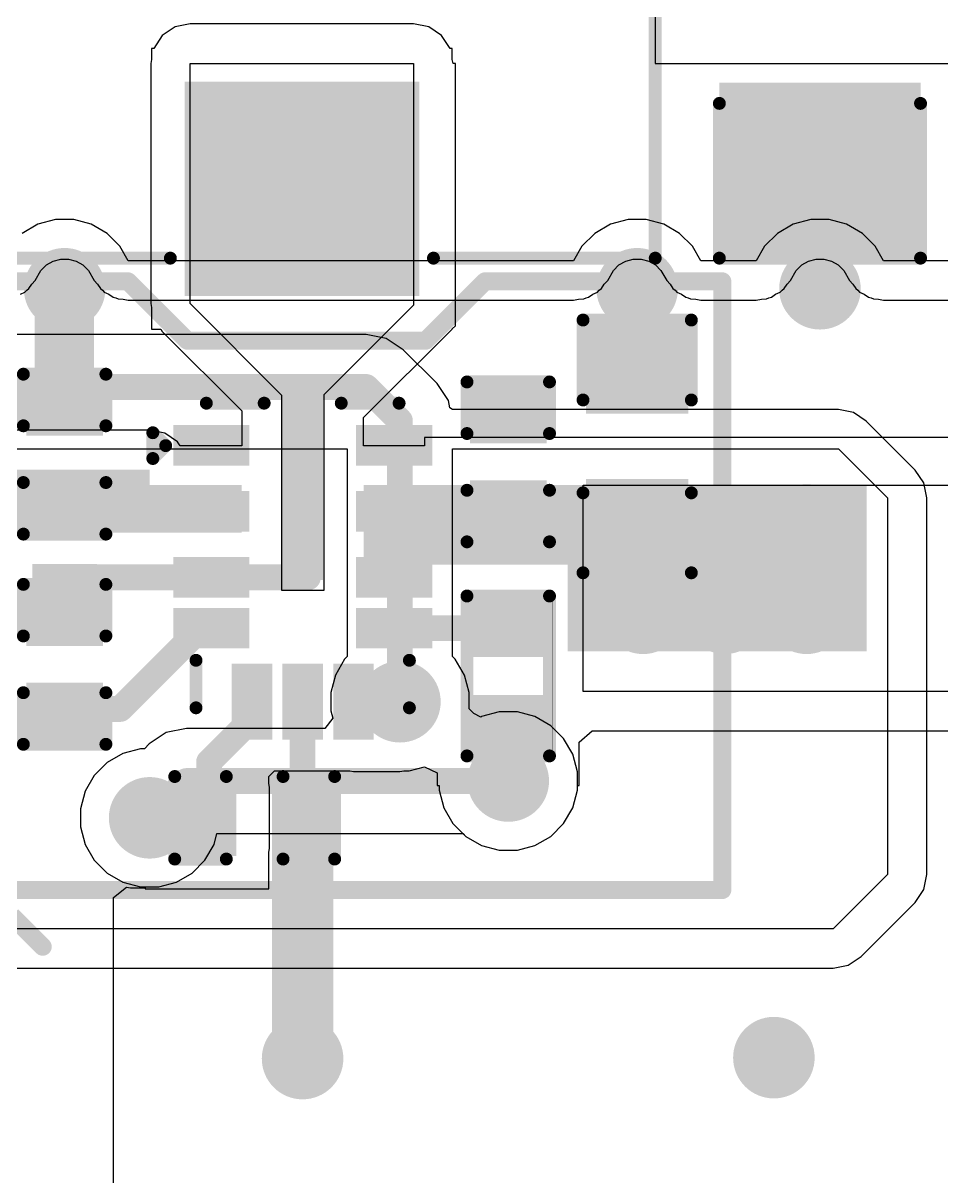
# Model space of a CAD drawing. Header units: millimetres. Extents: x -1.53 to 7.44, y -0.61 to 4.57.
# Drawn here: x 1.7939 to 2.1502, y 3.4928 to 3.9401 of the extents above; entities that cross this region are included whole.
import ezdxf

# ---------------------------------------------------------------- set-up
doc = ezdxf.new("R2010")
doc.units = ezdxf.units.MM
doc.header["$MEASUREMENT"] = 0
for name, color, linetype in [('BottomLayer', 5, 'Continuous'), ('BottomSolder', 6, 'Continuous'), ('TopLayer', 1, 'Continuous'), ('TopOverlay', 2, 'Continuous'), ('TopPaste', 8, 'Continuous'), ('TopSolder', 216, 'Continuous'), ('ViaHoleLayer', 16, 'Continuous')]:
    doc.layers.add(name, color=color, linetype=linetype)

# ---------------------------------------------------------------- blocks, each defined once
blk = doc.blocks.new('12_VQFN_HR__3_2__84')
at = {"layer": 'TopLayer'}
for points in [[(-0.00492, 0.00049), (-0.00492, 0.07234), (0.00492, 0.07234), (0.00492, 0.00049)], [(-0.04724, 0.05463), (-0.02362, 0.05463), (-0.02362, 0.04478), (-0.04724, 0.04478)], [(0.02362, 0.05463), (0.04724, 0.05463), (0.04724, 0.04478), (0.02362, 0.04478)], [(-0.04724, 0.02904), (-0.02362, 0.02904), (-0.02362, 0.01919), (-0.04724, 0.01919)], [(0.02362, 0.02904), (0.04724, 0.02904), (0.04724, 0.01919), (0.02362, 0.01919)], [(-0.04724, 0.00344), (-0.02362, 0.00344), (-0.02362, -0.0064), (-0.04724, -0.0064)], [(0.02362, 0.00344), (0.04724, 0.00344), (0.04724, -0.0064), (0.02362, -0.0064)], [(-0.04724, -0.01624), (-0.02362, -0.01624), (-0.02362, -0.02608), (-0.04724, -0.02608)], [(0.02362, -0.01624), (0.04724, -0.01624), (0.04724, -0.02608), (0.02362, -0.02608)], [(-0.02461, -0.06152), (-0.02461, -0.03789), (-0.01476, -0.03789), (-0.01476, -0.06152)], [(-0.00492, -0.06152), (-0.00492, -0.03789), (0.00492, -0.03789), (0.00492, -0.06152)], [(0.01476, -0.06152), (0.01476, -0.03789), (0.02461, -0.03789), (0.02461, -0.06152)]]:
    blk.add_hatch(color=1, dxfattribs=at).paths.add_polyline_path(points)
at = {"layer": 'TopPaste'}
for points in [[(-0.00492, 0.00049), (-0.00492, 0.07234), (0.00492, 0.07234), (0.00492, 0.00049)], [(-0.04724, 0.05463), (-0.02362, 0.05463), (-0.02362, 0.04478), (-0.04724, 0.04478)], [(0.02362, 0.05463), (0.04724, 0.05463), (0.04724, 0.04478), (0.02362, 0.04478)], [(-0.04724, 0.02904), (-0.02362, 0.02904), (-0.02362, 0.01919), (-0.04724, 0.01919)], [(0.02362, 0.02904), (0.04724, 0.02904), (0.04724, 0.01919), (0.02362, 0.01919)], [(-0.04724, 0.00344), (-0.02362, 0.00344), (-0.02362, -0.0064), (-0.04724, -0.0064)], [(0.02362, 0.00344), (0.04724, 0.00344), (0.04724, -0.0064), (0.02362, -0.0064)], [(-0.04724, -0.01624), (-0.02362, -0.01624), (-0.02362, -0.02608), (-0.04724, -0.02608)], [(0.02362, -0.01624), (0.04724, -0.01624), (0.04724, -0.02608), (0.02362, -0.02608)], [(-0.02461, -0.06152), (-0.02461, -0.03789), (-0.01476, -0.03789), (-0.01476, -0.06152)], [(-0.00492, -0.06152), (-0.00492, -0.03789), (0.00492, -0.03789), (0.00492, -0.06152)], [(0.01476, -0.06152), (0.01476, -0.03789), (0.02461, -0.03789), (0.02461, -0.06152)]]:
    blk.add_hatch(color=8, dxfattribs=at).paths.add_polyline_path(points)
at = {"layer": 'TopSolder'}
for points in [[(-0.00787, -0.00246), (-0.00787, 0.0753), (0.00787, 0.0753), (0.00787, -0.00246)], [(-0.0502, 0.05758), (-0.02067, 0.05758), (-0.02067, 0.04183), (-0.0502, 0.04183)], [(0.02067, 0.05758), (0.0502, 0.05758), (0.0502, 0.04183), (0.02067, 0.04183)], [(-0.0502, 0.03199), (-0.02067, 0.03199), (-0.02067, 0.01624), (-0.0502, 0.01624)], [(0.02067, 0.03199), (0.0502, 0.03199), (0.0502, 0.01624), (0.02067, 0.01624)], [(-0.0502, 0.0064), (-0.02067, 0.0064), (-0.02067, -0.00935), (-0.0502, -0.00935)], [(0.02067, 0.0064), (0.0502, 0.0064), (0.0502, -0.00935), (0.02067, -0.00935)], [(-0.0502, -0.01329), (-0.02067, -0.01329), (-0.02067, -0.02904), (-0.0502, -0.02904)], [(0.02067, -0.01329), (0.0502, -0.01329), (0.0502, -0.02904), (0.02067, -0.02904)], [(-0.02756, -0.06447), (-0.02756, -0.03494), (-0.01181, -0.03494), (-0.01181, -0.06447)], [(-0.00787, -0.06447), (-0.00787, -0.03494), (0.00787, -0.03494), (0.00787, -0.06447)], [(0.01181, -0.06447), (0.01181, -0.03494), (0.02756, -0.03494), (0.02756, -0.06447)]]:
    blk.add_hatch(color=216, dxfattribs=at).paths.add_polyline_path(points)
at = {"layer": 'TopOverlay', "const_width": 0.005}
for points in [[(-0.03737, 0.06606), (-0.01494, 0.06606)], [(0.01494, 0.06606), (0.03737, 0.06606)], [(-0.05812, 0.04461), (-0.05812, 0.05461)], [(-0.05812, 0.05461), (-0.05312, 0.04961)], [(-0.05812, 0.04461), (-0.05312, 0.04961)], [(-0.04137, -0.05206), (-0.04137, -0.03363)], [(0.04137, -0.05206), (0.04137, -0.03363)]]:
    blk.add_lwpolyline(points, dxfattribs=at)
at = {"layer": 'TopOverlay', "const_width": 0.0025}
for points in [[(-0.03862, 0.06606, 1), (-0.03612, 0.06606, 1)], [(-0.01619, 0.06606, 1), (-0.01369, 0.06606, 1)], [(0.0137, 0.06606, 1), (0.0162, 0.06606, 1)], [(0.03612, 0.06606, 1), (0.03862, 0.06606, 1)], [(-0.05937, 0.05461, 1), (-0.05687, 0.05461, 1)], [(-0.05937, 0.05461, 1), (-0.05687, 0.05461, 1)], [(-0.05437, 0.04961, 1), (-0.05187, 0.04961, 1)], [(-0.05437, 0.04961, 1), (-0.05187, 0.04961, 1)], [(-0.05937, 0.04461, 1), (-0.05687, 0.04461, 1)], [(-0.05937, 0.04461, 1), (-0.05687, 0.04461, 1)], [(-0.04262, -0.03363, 1), (-0.04012, -0.03363, 1)], [(0.04012, -0.03363, 1), (0.04262, -0.03363, 1)], [(-0.04262, -0.05206, 1), (-0.04012, -0.05206, 1)], [(0.04012, -0.05206, 1), (0.04262, -0.05206, 1)]]:
    blk.add_lwpolyline(points, format="xyb", close=True, dxfattribs=at)
blk = doc.blocks.new('R___0402_121')
at = {"layer": 'TopLayer'}
for points in [[(-0.0275, -0.0125), (-0.0275, 0.0125), (-0.0095, 0.0125), (-0.0095, -0.0125)], [(0.0095, -0.0125), (0.0095, 0.0125), (0.0275, 0.0125), (0.0275, -0.0125)]]:
    blk.add_hatch(color=1, dxfattribs=at).paths.add_polyline_path(points)
at = {"layer": 'TopPaste'}
for points in [[(-0.0275, -0.0125), (-0.0275, 0.0125), (-0.0095, 0.0125), (-0.0095, -0.0125)], [(0.0095, -0.0125), (0.0095, 0.0125), (0.0275, 0.0125), (0.0275, -0.0125)]]:
    blk.add_hatch(color=8, dxfattribs=at).paths.add_polyline_path(points)
at = {"layer": 'TopSolder'}
for points in [[(-0.02967, -0.01467), (-0.02967, 0.01467), (-0.00733, 0.01467), (-0.00733, -0.01467)], [(0.00733, -0.01467), (0.00733, 0.01467), (0.02967, 0.01467), (0.02967, -0.01467)]]:
    blk.add_hatch(color=216, dxfattribs=at).paths.add_polyline_path(points)
at = {"layer": 'TopOverlay'}
for points, const_width in [([(-0.031, 0.016), (-0.031, -0.016)], 0.005), ([(-0.031, 0.016), (0.031, 0.016)], 0.005), ([(0.031, 0.016), (0.031, -0.016)], 0.005), ([(-0.031, -0.016), (0.031, -0.016)], 0.005), ([(-0.032, -0.017), (0.032, -0.017)], 0.000127)]:
    blk.add_lwpolyline(points, dxfattribs=dict(at, const_width=const_width))
for points, const_width in [([(-0.03225, 0.016, 1), (-0.02975, 0.016, 1)], 0.0025), ([(-0.03225, 0.016, 1), (-0.02975, 0.016, 1)], 0.0025), ([(0.02975, 0.016, 1), (0.03225, 0.016, 1)], 0.0025), ([(0.02975, 0.016, 1), (0.03225, 0.016, 1)], 0.0025), ([(-0.03225, -0.016, 1), (-0.02975, -0.016, 1)], 0.0025), ([(-0.03225, -0.016, 1), (-0.02975, -0.016, 1)], 0.0025), ([(-0.03203, -0.017, 1), (-0.03197, -0.017, 1)], 0.0000635), ([(0.02975, -0.016, 1), (0.03225, -0.016, 1)], 0.0025), ([(0.02975, -0.016, 1), (0.03225, -0.016, 1)], 0.0025), ([(0.03197, -0.017, 1), (0.03203, -0.017, 1)], 0.0000635)]:
    blk.add_lwpolyline(points, format="xyb", close=True, dxfattribs=dict(at, const_width=const_width))
blk = doc.blocks.new('CLF7045T_2R2N_D_146')
at = {"layer": 'TopLayer'}
for points in [[(-0.15551, 0.04331), (-0.07677, 0.04331), (-0.07677, -0.04331), (-0.15551, -0.04331)], [(0.07677, 0.04331), (0.15551, 0.04331), (0.15551, -0.04331), (0.07677, -0.04331)]]:
    blk.add_hatch(color=1, dxfattribs=at).paths.add_polyline_path(points)
at = {"layer": 'TopPaste'}
for points in [[(-0.15551, 0.04331), (-0.07677, 0.04331), (-0.07677, -0.04331), (-0.15551, -0.04331)], [(0.07677, 0.04331), (0.15551, 0.04331), (0.15551, -0.04331), (0.07677, -0.04331)]]:
    blk.add_hatch(color=8, dxfattribs=at).paths.add_polyline_path(points)
at = {"layer": 'TopSolder'}
for points in [[(-0.15768, 0.04547), (-0.07461, 0.04547), (-0.07461, -0.04547), (-0.15768, -0.04547)], [(0.07461, 0.04547), (0.15768, 0.04547), (0.15768, -0.04547), (0.07461, -0.04547)]]:
    blk.add_hatch(color=216, dxfattribs=at).paths.add_polyline_path(points)
at = {"layer": 'TopOverlay', "const_width": 0.005}
for points in [[(-0.143, 0.137), (0.143, 0.137)], [(-0.143, 0.137), (-0.143, 0.051)], [(0.143, 0.137), (0.143, 0.051)], [(-0.143, -0.051), (-0.143, -0.137)], [(0.143, -0.051), (0.143, -0.137)], [(-0.143, -0.137), (0.143, -0.137)]]:
    blk.add_lwpolyline(points, dxfattribs=at)
at = {"layer": 'TopOverlay', "const_width": 0.0025}
for points in [[(-0.14425, 0.137, 1), (-0.14175, 0.137, 1)], [(-0.14425, 0.137, 1), (-0.14175, 0.137, 1)], [(0.14175, 0.137, 1), (0.14425, 0.137, 1)], [(0.14175, 0.137, 1), (0.14425, 0.137, 1)], [(-0.14425, 0.051, 1), (-0.14175, 0.051, 1)], [(0.14175, 0.051, 1), (0.14425, 0.051, 1)], [(-0.14425, -0.051, 1), (-0.14175, -0.051, 1)], [(0.14175, -0.051, 1), (0.14425, -0.051, 1)], [(-0.14425, -0.137, 1), (-0.14175, -0.137, 1)], [(-0.14425, -0.137, 1), (-0.14175, -0.137, 1)], [(0.14175, -0.137, 1), (0.14425, -0.137, 1)], [(0.14175, -0.137, 1), (0.14425, -0.137, 1)]]:
    blk.add_lwpolyline(points, format="xyb", close=True, dxfattribs=at)
blk = doc.blocks.new('C___0402_209')
at = {"layer": 'TopLayer'}
for points in [[(-0.0275, -0.0125), (-0.0275, 0.0125), (-0.0095, 0.0125), (-0.0095, -0.0125)], [(0.0095, -0.0125), (0.0095, 0.0125), (0.0275, 0.0125), (0.0275, -0.0125)]]:
    blk.add_hatch(color=1, dxfattribs=at).paths.add_polyline_path(points)
at = {"layer": 'TopPaste'}
for points in [[(-0.0275, -0.0125), (-0.0275, 0.0125), (-0.0095, 0.0125), (-0.0095, -0.0125)], [(0.0095, -0.0125), (0.0095, 0.0125), (0.0275, 0.0125), (0.0275, -0.0125)]]:
    blk.add_hatch(color=8, dxfattribs=at).paths.add_polyline_path(points)
at = {"layer": 'TopSolder'}
for points in [[(-0.02986, -0.01486), (-0.02986, 0.01486), (-0.00714, 0.01486), (-0.00714, -0.01486)], [(0.00714, -0.01486), (0.00714, 0.01486), (0.02986, 0.01486), (0.02986, -0.01486)]]:
    blk.add_hatch(color=216, dxfattribs=at).paths.add_polyline_path(points)
at = {"layer": 'TopOverlay', "const_width": 0.005}
for points in [[(-0.011, 0.016), (-0.031, 0.016)], [(-0.031, 0.016), (-0.031, -0.016)], [(0.031, 0.016), (0.011, 0.016)], [(0.031, 0.016), (0.031, -0.016)], [(-0.011, -0.016), (-0.031, -0.016)], [(0.031, -0.016), (0.011, -0.016)]]:
    blk.add_lwpolyline(points, dxfattribs=at)
at = {"layer": 'TopOverlay', "const_width": 0.0025}
for points in [[(-0.03225, 0.016, 1), (-0.02975, 0.016, 1)], [(-0.03225, 0.016, 1), (-0.02975, 0.016, 1)], [(-0.01225, 0.016, 1), (-0.00975, 0.016, 1)], [(0.00975, 0.016, 1), (0.01225, 0.016, 1)], [(0.02975, 0.016, 1), (0.03225, 0.016, 1)], [(0.02975, 0.016, 1), (0.03225, 0.016, 1)], [(-0.03225, -0.016, 1), (-0.02975, -0.016, 1)], [(-0.03225, -0.016, 1), (-0.02975, -0.016, 1)], [(-0.01225, -0.016, 1), (-0.00975, -0.016, 1)], [(0.00975, -0.016, 1), (0.01225, -0.016, 1)], [(0.02975, -0.016, 1), (0.03225, -0.016, 1)], [(0.02975, -0.016, 1), (0.03225, -0.016, 1)]]:
    blk.add_lwpolyline(points, format="xyb", close=True, dxfattribs=at)
blk = doc.blocks.new('C___1206_211')
at = {"layer": 'TopLayer'}
for points in [[(-0.08, 0.035), (-0.02, 0.035), (-0.02, -0.035), (-0.08, -0.035)], [(0.02, 0.035), (0.08, 0.035), (0.08, -0.035), (0.02, -0.035)]]:
    blk.add_hatch(color=1, dxfattribs=at).paths.add_polyline_path(points)
at = {"layer": 'TopPaste'}
for points in [[(-0.08, 0.035), (-0.02, 0.035), (-0.02, -0.035), (-0.08, -0.035)], [(0.02, 0.035), (0.08, 0.035), (0.08, -0.035), (0.02, -0.035)]]:
    blk.add_hatch(color=8, dxfattribs=at).paths.add_polyline_path(points)
at = {"layer": 'TopSolder'}
for points in [[(-0.084, 0.039), (-0.016, 0.039), (-0.016, -0.039), (-0.084, -0.039)], [(0.016, 0.039), (0.084, 0.039), (0.084, -0.039), (0.016, -0.039)]]:
    blk.add_hatch(color=216, dxfattribs=at).paths.add_polyline_path(points)
at = {"layer": 'TopOverlay', "const_width": 0.005}
for points in [[(-0.084, 0.039), (-0.024, 0.039)], [(-0.084, 0.039), (-0.084, -0.039)], [(0.024, 0.039), (0.084, 0.039)], [(0.084, 0.039), (0.084, -0.039)], [(-0.084, -0.039), (-0.024, -0.039)], [(0.024, -0.039), (0.084, -0.039)]]:
    blk.add_lwpolyline(points, dxfattribs=at)
at = {"layer": 'TopOverlay', "const_width": 0.0025}
for points in [[(-0.08525, 0.039, 1), (-0.08275, 0.039, 1)], [(-0.08525, 0.039, 1), (-0.08275, 0.039, 1)], [(-0.02525, 0.039, 1), (-0.02275, 0.039, 1)], [(0.02275, 0.039, 1), (0.02525, 0.039, 1)], [(0.08275, 0.039, 1), (0.08525, 0.039, 1)], [(0.08275, 0.039, 1), (0.08525, 0.039, 1)], [(-0.08525, -0.039, 1), (-0.08275, -0.039, 1)], [(-0.08525, -0.039, 1), (-0.08275, -0.039, 1)], [(-0.02525, -0.039, 1), (-0.02275, -0.039, 1)], [(0.02275, -0.039, 1), (0.02525, -0.039, 1)], [(0.08275, -0.039, 1), (0.08525, -0.039, 1)], [(0.08275, -0.039, 1), (0.08525, -0.039, 1)]]:
    blk.add_lwpolyline(points, format="xyb", close=True, dxfattribs=at)
blk = doc.blocks.new('C___0402_213')
at = {"layer": 'TopLayer'}
for points in [[(-0.0275, -0.0125), (-0.0275, 0.0125), (-0.0095, 0.0125), (-0.0095, -0.0125)], [(0.0095, -0.0125), (0.0095, 0.0125), (0.0275, 0.0125), (0.0275, -0.0125)]]:
    blk.add_hatch(color=1, dxfattribs=at).paths.add_polyline_path(points)
at = {"layer": 'TopPaste'}
for points in [[(-0.0275, -0.0125), (-0.0275, 0.0125), (-0.0095, 0.0125), (-0.0095, -0.0125)], [(0.0095, -0.0125), (0.0095, 0.0125), (0.0275, 0.0125), (0.0275, -0.0125)]]:
    blk.add_hatch(color=8, dxfattribs=at).paths.add_polyline_path(points)
at = {"layer": 'TopSolder'}
for points in [[(-0.02986, -0.01486), (-0.02986, 0.01486), (-0.00714, 0.01486), (-0.00714, -0.01486)], [(0.00714, -0.01486), (0.00714, 0.01486), (0.02986, 0.01486), (0.02986, -0.01486)]]:
    blk.add_hatch(color=216, dxfattribs=at).paths.add_polyline_path(points)
at = {"layer": 'TopOverlay', "const_width": 0.005}
for points in [[(-0.011, 0.016), (-0.031, 0.016)], [(-0.031, -0.016), (-0.031, 0.016)], [(0.031, 0.016), (0.011, 0.016)], [(0.031, -0.016), (0.031, 0.016)], [(-0.011, -0.016), (-0.031, -0.016)], [(0.031, -0.016), (0.011, -0.016)]]:
    blk.add_lwpolyline(points, dxfattribs=at)
at = {"layer": 'TopOverlay', "const_width": 0.0025}
for points in [[(-0.03225, 0.016, 1), (-0.02975, 0.016, 1)], [(-0.03225, 0.016, 1), (-0.02975, 0.016, 1)], [(-0.01225, 0.016, 1), (-0.00975, 0.016, 1)], [(0.00975, 0.016, 1), (0.01225, 0.016, 1)], [(0.02975, 0.016, 1), (0.03225, 0.016, 1)], [(0.02975, 0.016, 1), (0.03225, 0.016, 1)], [(-0.03225, -0.016, 1), (-0.02975, -0.016, 1)], [(-0.03225, -0.016, 1), (-0.02975, -0.016, 1)], [(-0.01225, -0.016, 1), (-0.00975, -0.016, 1)], [(0.00975, -0.016, 1), (0.01225, -0.016, 1)], [(0.02975, -0.016, 1), (0.03225, -0.016, 1)], [(0.02975, -0.016, 1), (0.03225, -0.016, 1)]]:
    blk.add_lwpolyline(points, format="xyb", close=True, dxfattribs=at)
blk = doc.blocks.new('C___0402_214')
at = {"layer": 'TopLayer'}
for points in [[(-0.0275, -0.0125), (-0.0275, 0.0125), (-0.0095, 0.0125), (-0.0095, -0.0125)], [(0.0095, -0.0125), (0.0095, 0.0125), (0.0275, 0.0125), (0.0275, -0.0125)]]:
    blk.add_hatch(color=1, dxfattribs=at).paths.add_polyline_path(points)
at = {"layer": 'TopPaste'}
for points in [[(-0.0275, -0.0125), (-0.0275, 0.0125), (-0.0095, 0.0125), (-0.0095, -0.0125)], [(0.0095, -0.0125), (0.0095, 0.0125), (0.0275, 0.0125), (0.0275, -0.0125)]]:
    blk.add_hatch(color=8, dxfattribs=at).paths.add_polyline_path(points)
at = {"layer": 'TopSolder'}
for points in [[(-0.02986, -0.01486), (-0.02986, 0.01486), (-0.00714, 0.01486), (-0.00714, -0.01486)], [(0.00714, -0.01486), (0.00714, 0.01486), (0.02986, 0.01486), (0.02986, -0.01486)]]:
    blk.add_hatch(color=216, dxfattribs=at).paths.add_polyline_path(points)
at = {"layer": 'TopOverlay', "const_width": 0.005}
for points in [[(-0.011, 0.016), (-0.031, 0.016)], [(-0.031, -0.016), (-0.031, 0.016)], [(0.031, 0.016), (0.011, 0.016)], [(0.031, -0.016), (0.031, 0.016)], [(-0.011, -0.016), (-0.031, -0.016)], [(0.031, -0.016), (0.011, -0.016)]]:
    blk.add_lwpolyline(points, dxfattribs=at)
at = {"layer": 'TopOverlay', "const_width": 0.0025}
for points in [[(-0.03225, 0.016, 1), (-0.02975, 0.016, 1)], [(-0.03225, 0.016, 1), (-0.02975, 0.016, 1)], [(-0.01225, 0.016, 1), (-0.00975, 0.016, 1)], [(0.00975, 0.016, 1), (0.01225, 0.016, 1)], [(0.02975, 0.016, 1), (0.03225, 0.016, 1)], [(0.02975, 0.016, 1), (0.03225, 0.016, 1)], [(-0.03225, -0.016, 1), (-0.02975, -0.016, 1)], [(-0.03225, -0.016, 1), (-0.02975, -0.016, 1)], [(-0.01225, -0.016, 1), (-0.00975, -0.016, 1)], [(0.00975, -0.016, 1), (0.01225, -0.016, 1)], [(0.02975, -0.016, 1), (0.03225, -0.016, 1)], [(0.02975, -0.016, 1), (0.03225, -0.016, 1)]]:
    blk.add_lwpolyline(points, format="xyb", close=True, dxfattribs=at)
blk = doc.blocks.new('C___0603_216')
at = {"layer": 'TopLayer'}
for points in [[(-0.015, 0.0175), (-0.015, -0.0175), (-0.045, -0.0175), (-0.045, 0.0175)], [(0.045, 0.0175), (0.045, -0.0175), (0.015, -0.0175), (0.015, 0.0175)]]:
    blk.add_hatch(color=1, dxfattribs=at).paths.add_polyline_path(points)
at = {"layer": 'TopPaste'}
for points in [[(-0.015, 0.0175), (-0.015, -0.0175), (-0.045, -0.0175), (-0.045, 0.0175)], [(0.045, 0.0175), (0.045, -0.0175), (0.015, -0.0175), (0.015, 0.0175)]]:
    blk.add_hatch(color=8, dxfattribs=at).paths.add_polyline_path(points)
at = {"layer": 'TopSolder'}
for points in [[(-0.01264, 0.01986), (-0.01264, -0.01986), (-0.04736, -0.01986), (-0.04736, 0.01986)], [(0.04736, 0.01986), (0.04736, -0.01986), (0.01264, -0.01986), (0.01264, 0.01986)]]:
    blk.add_hatch(color=216, dxfattribs=at).paths.add_polyline_path(points)
at = {"layer": 'TopOverlay', "const_width": 0.005}
for points in [[(-0.018, 0.021), (-0.049, 0.021)], [(-0.049, -0.021), (-0.049, 0.021)], [(0.049, 0.021), (0.018, 0.021)], [(0.049, -0.021), (0.049, 0.021)], [(-0.018, -0.021), (-0.049, -0.021)], [(0.049, -0.021), (0.018, -0.021)]]:
    blk.add_lwpolyline(points, dxfattribs=at)
at = {"layer": 'TopOverlay', "const_width": 0.0025}
for points in [[(-0.05025, 0.021, 1), (-0.04775, 0.021, 1)], [(-0.05025, 0.021, 1), (-0.04775, 0.021, 1)], [(-0.01925, 0.021, 1), (-0.01675, 0.021, 1)], [(0.01675, 0.021, 1), (0.01925, 0.021, 1)], [(0.04775, 0.021, 1), (0.05025, 0.021, 1)], [(0.04775, 0.021, 1), (0.05025, 0.021, 1)], [(-0.05025, -0.021, 1), (-0.04775, -0.021, 1)], [(-0.05025, -0.021, 1), (-0.04775, -0.021, 1)], [(-0.01925, -0.021, 1), (-0.01675, -0.021, 1)], [(0.01675, -0.021, 1), (0.01925, -0.021, 1)], [(0.04775, -0.021, 1), (0.05025, -0.021, 1)], [(0.04775, -0.021, 1), (0.05025, -0.021, 1)]]:
    blk.add_lwpolyline(points, format="xyb", close=True, dxfattribs=at)
blk = doc.blocks.new('C___0402_217')
at = {"layer": 'TopLayer'}
for points in [[(-0.0275, -0.0125), (-0.0275, 0.0125), (-0.0095, 0.0125), (-0.0095, -0.0125)], [(0.0095, -0.0125), (0.0095, 0.0125), (0.0275, 0.0125), (0.0275, -0.0125)]]:
    blk.add_hatch(color=1, dxfattribs=at).paths.add_polyline_path(points)
at = {"layer": 'TopPaste'}
for points in [[(-0.0275, -0.0125), (-0.0275, 0.0125), (-0.0095, 0.0125), (-0.0095, -0.0125)], [(0.0095, -0.0125), (0.0095, 0.0125), (0.0275, 0.0125), (0.0275, -0.0125)]]:
    blk.add_hatch(color=8, dxfattribs=at).paths.add_polyline_path(points)
at = {"layer": 'TopSolder'}
for points in [[(-0.02986, -0.01486), (-0.02986, 0.01486), (-0.00714, 0.01486), (-0.00714, -0.01486)], [(0.00714, -0.01486), (0.00714, 0.01486), (0.02986, 0.01486), (0.02986, -0.01486)]]:
    blk.add_hatch(color=216, dxfattribs=at).paths.add_polyline_path(points)
at = {"layer": 'TopOverlay', "const_width": 0.005}
for points in [[(-0.031, 0.016), (-0.011, 0.016)], [(-0.031, 0.016), (-0.031, -0.016)], [(0.011, 0.016), (0.031, 0.016)], [(0.031, 0.016), (0.031, -0.016)], [(-0.031, -0.016), (-0.011, -0.016)], [(0.011, -0.016), (0.031, -0.016)]]:
    blk.add_lwpolyline(points, dxfattribs=at)
at = {"layer": 'TopOverlay', "const_width": 0.0025}
for points in [[(-0.03225, 0.016, 1), (-0.02975, 0.016, 1)], [(-0.03225, 0.016, 1), (-0.02975, 0.016, 1)], [(-0.01225, 0.016, 1), (-0.00975, 0.016, 1)], [(0.00975, 0.016, 1), (0.01225, 0.016, 1)], [(0.02975, 0.016, 1), (0.03225, 0.016, 1)], [(0.02975, 0.016, 1), (0.03225, 0.016, 1)], [(-0.03225, -0.016, 1), (-0.02975, -0.016, 1)], [(-0.03225, -0.016, 1), (-0.02975, -0.016, 1)], [(-0.01225, -0.016, 1), (-0.00975, -0.016, 1)], [(0.00975, -0.016, 1), (0.01225, -0.016, 1)], [(0.02975, -0.016, 1), (0.03225, -0.016, 1)], [(0.02975, -0.016, 1), (0.03225, -0.016, 1)]]:
    blk.add_lwpolyline(points, format="xyb", close=True, dxfattribs=at)

msp = doc.modelspace()

# ---------------------------------------------------------------- hatches: boundary and pattern name
at = {"layer": 'BottomLayer'}
h = msp.add_hatch(color=5, dxfattribs=at)
edge = h.paths.add_edge_path()
edge.add_arc((1.81, 3.83713), 0.01181, 0, 360)
h = msp.add_hatch(color=5, dxfattribs=at)
edge = h.paths.add_edge_path()
edge.add_arc((2.032, 3.83713), 0.01181, 0, 360)
h = msp.add_hatch(color=5, dxfattribs=at)
edge = h.paths.add_edge_path()
edge.add_arc((2.10286, 3.83713), 0.01181, 0, 360)
h = msp.add_hatch(color=5, dxfattribs=at)
edge = h.paths.add_edge_path()
edge.add_arc((2.066, 3.7455), 0.01181, 0, 360)
h = msp.add_hatch(color=5, dxfattribs=at)
edge = h.paths.add_edge_path()
edge.add_arc((2.09771, 3.7455), 0.01181, 0, 360)
h = msp.add_hatch(color=5, dxfattribs=at)
edge = h.paths.add_edge_path()
edge.add_arc((2.03429, 3.7113), 0.01181, 0, 360)
h = msp.add_hatch(color=5, dxfattribs=at)
edge = h.paths.add_edge_path()
edge.add_arc((2.066, 3.7113), 0.01181, 0, 360)
h = msp.add_hatch(color=5, dxfattribs=at)
edge = h.paths.add_edge_path()
edge.add_arc((2.09771, 3.7113), 0.01181, 0, 360)
h = msp.add_hatch(color=5, dxfattribs=at)
edge = h.paths.add_edge_path()
edge.add_arc((1.94, 3.677), 0.01181, 0, 360)
h = msp.add_hatch(color=5, dxfattribs=at)
edge = h.paths.add_edge_path()
edge.add_arc((1.98201, 3.64626), 0.01181, 0, 360)
h = msp.add_hatch(color=5, dxfattribs=at)
edge = h.paths.add_edge_path()
edge.add_arc((1.84296, 3.63199), 0.01181, 0, 360)
h = msp.add_hatch(color=5, dxfattribs=at)
edge = h.paths.add_edge_path()
edge.add_arc((1.90226, 3.53864), 0.01181, 0, 360)
h = msp.add_hatch(color=5, dxfattribs=at)
edge = h.paths.add_edge_path()
edge.add_arc((2.085, 3.539), 0.01181, 0, 360)
at = {"layer": 'BottomSolder'}
h = msp.add_hatch(color=6, dxfattribs=at)
edge = h.paths.add_edge_path()
edge.add_arc((1.81, 3.83713), 0.01581, 0, 360)
h = msp.add_hatch(color=6, dxfattribs=at)
edge = h.paths.add_edge_path()
edge.add_arc((2.032, 3.83713), 0.01581, 0, 360)
h = msp.add_hatch(color=6, dxfattribs=at)
edge = h.paths.add_edge_path()
edge.add_arc((2.10286, 3.83713), 0.01581, 0, 360)
h = msp.add_hatch(color=6, dxfattribs=at)
edge = h.paths.add_edge_path()
edge.add_arc((2.066, 3.7455), 0.01581, 0, 360)
h = msp.add_hatch(color=6, dxfattribs=at)
edge = h.paths.add_edge_path()
edge.add_arc((2.09771, 3.7455), 0.01581, 0, 360)
h = msp.add_hatch(color=6, dxfattribs=at)
edge = h.paths.add_edge_path()
edge.add_arc((2.03429, 3.7113), 0.01581, 0, 360)
h = msp.add_hatch(color=6, dxfattribs=at)
edge = h.paths.add_edge_path()
edge.add_arc((2.066, 3.7113), 0.01581, 0, 360)
h = msp.add_hatch(color=6, dxfattribs=at)
edge = h.paths.add_edge_path()
edge.add_arc((2.09771, 3.7113), 0.01581, 0, 360)
h = msp.add_hatch(color=6, dxfattribs=at)
edge = h.paths.add_edge_path()
edge.add_arc((1.94, 3.677), 0.01581, 0, 360)
h = msp.add_hatch(color=6, dxfattribs=at)
edge = h.paths.add_edge_path()
edge.add_arc((1.98201, 3.64626), 0.01581, 0, 360)
h = msp.add_hatch(color=6, dxfattribs=at)
edge = h.paths.add_edge_path()
edge.add_arc((1.84296, 3.63199), 0.01581, 0, 360)
h = msp.add_hatch(color=6, dxfattribs=at)
edge = h.paths.add_edge_path()
edge.add_arc((1.90226, 3.53864), 0.01581, 0, 360)
h = msp.add_hatch(color=6, dxfattribs=at)
edge = h.paths.add_edge_path()
edge.add_arc((2.085, 3.539), 0.01581, 0, 360)
at = {"layer": 'TopLayer'}
h = msp.add_hatch(color=1, dxfattribs=at)
edge = h.paths.add_edge_path()
edge.add_arc((1.81, 3.83713), 0.01181, 0, 360)
h = msp.add_hatch(color=1, dxfattribs=at)
edge = h.paths.add_edge_path()
edge.add_arc((2.032, 3.83713), 0.01181, 0, 360)
h = msp.add_hatch(color=1, dxfattribs=at)
edge = h.paths.add_edge_path()
edge.add_arc((2.10286, 3.83713), 0.01181, 0, 360)
for points in [[(1.82145, 3.78875), (1.82145, 3.83713), (1.79837, 3.83713), (1.79837, 3.78875)], [(1.7385, 3.7425), (1.84296, 3.7425), (1.84296, 3.767), (1.7385, 3.767)], [(1.7495, 3.7425), (1.87869, 3.7425), (1.87869, 3.761), (1.7495, 3.761)], [(1.92594, 3.72122), (1.94956, 3.72122), (1.94956, 3.761), (1.92594, 3.761)], [(2.0495, 3.761), (1.92594, 3.761), (1.92594, 3.73015), (2.0495, 3.73015)], [(2.121, 3.761), (2.005, 3.761), (2.005, 3.6965), (2.121, 3.6965)], [(1.7975, 3.701), (1.8225, 3.701), (1.8225, 3.73047), (1.7975, 3.73047)], [(1.922, 3.66519), (1.94, 3.66519), (1.94, 3.68881), (1.922, 3.68881)], [(1.97012, 3.6685), (1.97012, 3.64626), (1.99386, 3.64626), (1.99386, 3.6685)], [(1.87419, 3.64388), (1.83552, 3.64388), (1.83552, 3.62014), (1.87419, 3.62014)], [(1.89037, 3.64626), (1.89037, 3.53864), (1.91412, 3.53864), (1.91412, 3.64626)]]:
    msp.add_hatch(color=1, dxfattribs=at).paths.add_polyline_path(points)
h = msp.add_hatch(color=1, dxfattribs=at)
edge = h.paths.add_edge_path()
edge.add_arc((2.066, 3.7455), 0.01181, 0, 360)
h = msp.add_hatch(color=1, dxfattribs=at)
edge = h.paths.add_edge_path()
edge.add_arc((2.09771, 3.7455), 0.01181, 0, 360)
h = msp.add_hatch(color=1, dxfattribs=at)
edge = h.paths.add_edge_path()
edge.add_arc((2.03429, 3.7113), 0.01181, 0, 360)
h = msp.add_hatch(color=1, dxfattribs=at)
edge = h.paths.add_edge_path()
edge.add_arc((2.066, 3.7113), 0.01181, 0, 360)
h = msp.add_hatch(color=1, dxfattribs=at)
edge = h.paths.add_edge_path()
edge.add_arc((2.09771, 3.7113), 0.01181, 0, 360)
h = msp.add_hatch(color=1, dxfattribs=at)
edge = h.paths.add_edge_path()
edge.add_arc((1.94, 3.677), 0.01181, 0, 360)
h = msp.add_hatch(color=1, dxfattribs=at)
edge = h.paths.add_edge_path()
edge.add_arc((1.98201, 3.64626), 0.01181, 0, 360)
h = msp.add_hatch(color=1, dxfattribs=at)
edge = h.paths.add_edge_path()
edge.add_arc((1.84296, 3.63199), 0.01181, 0, 360)
h = msp.add_hatch(color=1, dxfattribs=at)
edge = h.paths.add_edge_path()
edge.add_arc((1.90226, 3.53864), 0.01181, 0, 360)
h = msp.add_hatch(color=1, dxfattribs=at)
edge = h.paths.add_edge_path()
edge.add_arc((2.085, 3.539), 0.01181, 0, 360)
at = {"layer": 'TopSolder'}
h = msp.add_hatch(color=216, dxfattribs=at)
edge = h.paths.add_edge_path()
edge.add_arc((1.81, 3.83713), 0.01581, 0, 360)
h = msp.add_hatch(color=216, dxfattribs=at)
edge = h.paths.add_edge_path()
edge.add_arc((2.032, 3.83713), 0.01581, 0, 360)
h = msp.add_hatch(color=216, dxfattribs=at)
edge = h.paths.add_edge_path()
edge.add_arc((2.10286, 3.83713), 0.01581, 0, 360)
h = msp.add_hatch(color=216, dxfattribs=at)
edge = h.paths.add_edge_path()
edge.add_arc((2.066, 3.7455), 0.01581, 0, 360)
h = msp.add_hatch(color=216, dxfattribs=at)
edge = h.paths.add_edge_path()
edge.add_arc((2.09771, 3.7455), 0.01581, 0, 360)
h = msp.add_hatch(color=216, dxfattribs=at)
edge = h.paths.add_edge_path()
edge.add_arc((2.03429, 3.7113), 0.01581, 0, 360)
h = msp.add_hatch(color=216, dxfattribs=at)
edge = h.paths.add_edge_path()
edge.add_arc((2.066, 3.7113), 0.01581, 0, 360)
h = msp.add_hatch(color=216, dxfattribs=at)
edge = h.paths.add_edge_path()
edge.add_arc((2.09771, 3.7113), 0.01581, 0, 360)
h = msp.add_hatch(color=216, dxfattribs=at)
edge = h.paths.add_edge_path()
edge.add_arc((1.94, 3.677), 0.01581, 0, 360)
h = msp.add_hatch(color=216, dxfattribs=at)
edge = h.paths.add_edge_path()
edge.add_arc((1.98201, 3.64626), 0.01581, 0, 360)
h = msp.add_hatch(color=216, dxfattribs=at)
edge = h.paths.add_edge_path()
edge.add_arc((1.84296, 3.63199), 0.01581, 0, 360)
h = msp.add_hatch(color=216, dxfattribs=at)
edge = h.paths.add_edge_path()
edge.add_arc((1.90226, 3.53864), 0.01581, 0, 360)
h = msp.add_hatch(color=216, dxfattribs=at)
edge = h.paths.add_edge_path()
edge.add_arc((2.085, 3.539), 0.01581, 0, 360)
at = {"layer": 'ViaHoleLayer'}
h = msp.add_hatch(color=16, dxfattribs=at)
edge = h.paths.add_edge_path()
edge.add_arc((1.81, 3.83713), 0.00591, 0, 360)
h = msp.add_hatch(color=16, dxfattribs=at)
edge = h.paths.add_edge_path()
edge.add_arc((2.032, 3.83713), 0.00591, 0, 360)
h = msp.add_hatch(color=16, dxfattribs=at)
edge = h.paths.add_edge_path()
edge.add_arc((2.10286, 3.83713), 0.00591, 0, 360)
h = msp.add_hatch(color=16, dxfattribs=at)
edge = h.paths.add_edge_path()
edge.add_arc((2.066, 3.7455), 0.00591, 0, 360)
h = msp.add_hatch(color=16, dxfattribs=at)
edge = h.paths.add_edge_path()
edge.add_arc((2.09771, 3.7455), 0.00591, 0, 360)
h = msp.add_hatch(color=16, dxfattribs=at)
edge = h.paths.add_edge_path()
edge.add_arc((2.03429, 3.7113), 0.00591, 0, 360)
h = msp.add_hatch(color=16, dxfattribs=at)
edge = h.paths.add_edge_path()
edge.add_arc((2.066, 3.7113), 0.00591, 0, 360)
h = msp.add_hatch(color=16, dxfattribs=at)
edge = h.paths.add_edge_path()
edge.add_arc((2.09771, 3.7113), 0.00591, 0, 360)
h = msp.add_hatch(color=16, dxfattribs=at)
edge = h.paths.add_edge_path()
edge.add_arc((1.94, 3.677), 0.00591, 0, 360)
h = msp.add_hatch(color=16, dxfattribs=at)
edge = h.paths.add_edge_path()
edge.add_arc((1.98201, 3.64626), 0.00591, 0, 360)
h = msp.add_hatch(color=16, dxfattribs=at)
edge = h.paths.add_edge_path()
edge.add_arc((1.84296, 3.63199), 0.00591, 0, 360)
h = msp.add_hatch(color=16, dxfattribs=at)
edge = h.paths.add_edge_path()
edge.add_arc((1.90226, 3.53864), 0.00591, 0, 360)
h = msp.add_hatch(color=16, dxfattribs=at)
edge = h.paths.add_edge_path()
edge.add_arc((2.085, 3.539), 0.00591, 0, 360)

# ---------------------------------------------------------------- linework, layer by layer
at = {"layer": 'BottomLayer'}
for p, q in [((1.79965, 3.86212), (1.79354, 3.85859)), ((1.80647, 3.86395), (1.79965, 3.86212)), ((1.81353, 3.86395), (1.80647, 3.86395)), ((1.82035, 3.86212), (1.81353, 3.86395)), ((1.82646, 3.85859), (1.82035, 3.86212)), ((2.02165, 3.86212), (2.01554, 3.85859)), ((2.02847, 3.86395), (2.02165, 3.86212)), ((2.03553, 3.86395), (2.02847, 3.86395)), ((2.04235, 3.86212), (2.03553, 3.86395)), ((2.04846, 3.85859), (2.04235, 3.86212)), ((2.09251, 3.86212), (2.0864, 3.85859)), ((2.09933, 3.86395), (2.09251, 3.86212)), ((2.10639, 3.86395), (2.09933, 3.86395)), ((2.11321, 3.86212), (2.10639, 3.86395)), ((2.11932, 3.85859), (2.11321, 3.86212)), ((1.83145, 3.8536), (1.82646, 3.85859)), ((2.01554, 3.85859), (2.01055, 3.8536)), ((2.05345, 3.8536), (2.04846, 3.85859)), ((2.0864, 3.85859), (2.0814, 3.8536)), ((2.12431, 3.8536), (2.11932, 3.85859)), ((1.83469, 3.848), (1.83145, 3.8536)), ((2.01055, 3.8536), (2.00731, 3.848)), ((2.05669, 3.848), (2.05345, 3.8536)), ((2.0814, 3.8536), (2.07817, 3.848)), ((2.12754, 3.848), (2.12431, 3.8536)), ((1.80293, 3.84635), (1.80555, 3.84787)), ((1.80555, 3.84787), (1.80848, 3.84865)), ((1.80848, 3.84865), (1.81152, 3.84865)), ((1.81152, 3.84865), (1.81445, 3.84787)), ((1.81445, 3.84787), (1.81707, 3.84635)), ((2.00731, 3.848), (1.83469, 3.848)), ((2.02493, 3.84635), (2.02755, 3.84787)), ((2.02755, 3.84787), (2.03048, 3.84865)), ((2.03048, 3.84865), (2.03352, 3.84865)), ((2.03352, 3.84865), (2.03645, 3.84787)), ((2.03645, 3.84787), (2.03907, 3.84635)), ((2.07817, 3.848), (2.05669, 3.848)), ((2.09579, 3.84635), (2.09841, 3.84787)), ((2.09841, 3.84787), (2.10134, 3.84865)), ((2.10134, 3.84865), (2.10437, 3.84865)), ((2.10437, 3.84865), (2.1073, 3.84787)), ((2.1073, 3.84787), (2.10993, 3.84635)), ((2.18231, 3.848), (2.12754, 3.848)), ((1.79856, 3.84035), (1.80078, 3.84421)), ((1.80078, 3.84421), (1.80293, 3.84635)), ((1.81707, 3.84635), (1.81922, 3.84421)), ((1.81922, 3.84421), (1.82144, 3.84035)), ((2.02056, 3.84035), (2.02278, 3.84421)), ((2.02278, 3.84421), (2.02493, 3.84635)), ((2.03907, 3.84635), (2.04122, 3.84421)), ((2.04122, 3.84421), (2.04344, 3.84035)), ((2.09142, 3.84035), (2.09364, 3.84421)), ((2.09364, 3.84421), (2.09579, 3.84635)), ((2.10993, 3.84635), (2.11207, 3.84421)), ((2.11207, 3.84421), (2.1143, 3.84035)), ((1.79613, 3.83719), (1.79724, 3.83885)), ((1.79724, 3.83885), (1.79856, 3.84035)), ((1.82144, 3.84035), (1.82276, 3.83885)), ((1.82276, 3.83885), (1.82387, 3.83719)), ((2.01813, 3.83719), (2.01924, 3.83885)), ((2.01924, 3.83885), (2.02056, 3.84035)), ((2.04344, 3.84035), (2.04476, 3.83885)), ((2.04476, 3.83885), (2.04587, 3.83719)), ((2.08899, 3.83719), (2.0901, 3.83885)), ((2.0901, 3.83885), (2.09142, 3.84035)), ((2.1143, 3.84035), (2.11562, 3.83885)), ((2.11562, 3.83885), (2.11673, 3.83719)), ((1.79283, 3.83498), (1.79463, 3.83587)), ((1.79463, 3.83587), (1.79529, 3.83663)), ((1.79529, 3.83663), (1.79613, 3.83719)), ((1.82387, 3.83719), (1.82471, 3.83663)), ((1.82471, 3.83663), (1.82537, 3.83587)), ((1.82537, 3.83587), (1.82717, 3.83498)), ((1.82717, 3.83498), (1.82883, 3.83387)), ((2.01317, 3.83387), (2.01483, 3.83498)), ((2.01483, 3.83498), (2.01663, 3.83587)), ((2.01663, 3.83587), (2.01729, 3.83663)), ((2.01729, 3.83663), (2.01813, 3.83719)), ((2.04587, 3.83719), (2.04671, 3.83663)), ((2.04671, 3.83663), (2.04737, 3.83587)), ((2.04737, 3.83587), (2.04917, 3.83498)), ((2.04917, 3.83498), (2.05083, 3.83387)), ((2.08403, 3.83387), (2.08569, 3.83498)), ((2.08569, 3.83498), (2.08748, 3.83587)), ((2.08748, 3.83587), (2.08815, 3.83663)), ((2.08815, 3.83663), (2.08899, 3.83719)), ((2.11673, 3.83719), (2.11757, 3.83663)), ((2.11757, 3.83663), (2.11823, 3.83587)), ((2.11823, 3.83587), (2.12003, 3.83498)), ((2.12003, 3.83498), (2.12169, 3.83387)), ((1.82883, 3.83387), (1.82982, 3.83367)), ((1.82982, 3.83367), (1.83073, 3.83323)), ((1.83073, 3.83323), (1.83272, 3.8331)), ((1.83272, 3.8331), (1.83469, 3.83271)), ((1.83469, 3.83271), (2.00731, 3.83271)), ((2.00731, 3.83271), (2.00928, 3.8331)), ((2.00928, 3.8331), (2.01127, 3.83323)), ((2.01127, 3.83323), (2.01218, 3.83367)), ((2.01218, 3.83367), (2.01317, 3.83387)), ((2.05083, 3.83387), (2.05182, 3.83367)), ((2.05182, 3.83367), (2.05273, 3.83323)), ((2.05273, 3.83323), (2.05472, 3.8331)), ((2.05472, 3.8331), (2.05669, 3.83271)), ((2.05669, 3.83271), (2.07817, 3.83271)), ((2.07817, 3.83271), (2.08014, 3.8331)), ((2.08014, 3.8331), (2.08213, 3.83323)), ((2.08213, 3.83323), (2.08304, 3.83367)), ((2.08304, 3.83367), (2.08403, 3.83387)), ((2.12169, 3.83387), (2.12268, 3.83367)), ((2.12268, 3.83367), (2.12358, 3.83323)), ((2.12358, 3.83323), (2.12558, 3.8331)), ((2.12558, 3.8331), (2.12754, 3.83271)), ((2.12754, 3.83271), (2.18231, 3.83271)), ((1.9269, 3.81944), (1.5704, 3.81944)), ((1.9347, 3.81789), (1.9269, 3.81944)), ((1.94132, 3.81347), (1.9347, 3.81789)), ((1.95442, 3.80036), (1.94132, 3.81347)), ((1.95884, 3.79375), (1.95442, 3.80036)), ((1.95442, 3.80036), (1.95442, 3.80036)), ((1.95939, 3.79096), (1.95884, 3.79375)), ((1.96039, 3.79029), (1.95939, 3.79096)), ((2.11, 3.79029), (1.96039, 3.79029)), ((2.11585, 3.78913), (2.11, 3.79029)), ((2.12081, 3.78581), (2.11585, 3.78913)), ((2.13981, 3.76681), (2.12081, 3.78581)), ((1.22, 3.775), (1.91961, 3.775)), ((1.91961, 3.775), (1.91961, 3.69452)), ((1.96039, 3.69452), (1.96039, 3.775)), ((1.96039, 3.775), (2.11, 3.775)), ((2.11, 3.775), (2.129, 3.756)), ((2.14313, 3.76185), (2.13981, 3.76681)), ((2.14429, 3.756), (2.14313, 3.76185)), ((2.129, 3.756), (2.129, 3.61)), ((2.14429, 3.61), (2.14429, 3.756)), ((1.91855, 3.69346), (1.91502, 3.68735)), ((1.91961, 3.69452), (1.91855, 3.69346)), ((1.96145, 3.69346), (1.96039, 3.69452)), ((1.96498, 3.68735), (1.96145, 3.69346)), ((1.91502, 3.68735), (1.91319, 3.68053)), ((1.96681, 3.68053), (1.96498, 3.68735)), ((1.91319, 3.68053), (1.91319, 3.67347)), ((1.96681, 3.67422), (1.96681, 3.68053)), ((1.91319, 3.67347), (1.91395, 3.67062)), ((1.9687, 3.67247), (1.96681, 3.67422)), ((1.91395, 3.67062), (1.91091, 3.66666)), ((1.97134, 3.67106), (1.9687, 3.67247)), ((1.97166, 3.67125), (1.97134, 3.67106)), ((1.97848, 3.67307), (1.97166, 3.67125)), ((1.98554, 3.67307), (1.97848, 3.67307)), ((1.99236, 3.67125), (1.98554, 3.67307)), ((1.99847, 3.66772), (1.99236, 3.67125)), ((1.84943, 3.6651), (1.84281, 3.66068)), ((1.85723, 3.66666), (1.84943, 3.6651)), ((1.91091, 3.66666), (1.85723, 3.66666)), ((1.85723, 3.66666), (1.85723, 3.66666)), ((2.00347, 3.66273), (1.99847, 3.66772)), ((1.84281, 3.66068), (1.84093, 3.6588)), ((1.84281, 3.66068), (1.84281, 3.66068)), ((2.007, 3.65661), (2.00347, 3.66273)), ((1.83261, 3.65697), (1.82649, 3.65344)), ((1.83943, 3.6588), (1.83261, 3.65697)), ((1.84093, 3.6588), (1.83943, 3.6588)), ((2.00882, 3.64979), (2.007, 3.65661)), ((1.82649, 3.65344), (1.8215, 3.64845)), ((1.8215, 3.64845), (1.81797, 3.64234)), ((2.00882, 3.64273), (2.00882, 3.64979)), ((1.81797, 3.64234), (1.81615, 3.63552)), ((2.007, 3.63591), (2.00882, 3.64273)), ((1.81615, 3.63552), (1.81615, 3.62846)), ((2.00347, 3.6298), (2.007, 3.63591)), ((1.81615, 3.62846), (1.81797, 3.62164)), ((1.99847, 3.62481), (2.00347, 3.6298)), ((1.86794, 3.62164), (1.86907, 3.62587)), ((1.86907, 3.62587), (1.96449, 3.62587)), ((1.96449, 3.62587), (1.96555, 3.62481)), ((1.96555, 3.62481), (1.97166, 3.62128)), ((1.99236, 3.62128), (1.99847, 3.62481)), ((1.81797, 3.62164), (1.8215, 3.61553)), ((1.86441, 3.61553), (1.86794, 3.62164)), ((1.97166, 3.62128), (1.97848, 3.61945)), ((1.97848, 3.61945), (1.98554, 3.61945)), ((1.98554, 3.61945), (1.99236, 3.62128)), ((1.8215, 3.61553), (1.82649, 3.61053)), ((1.85942, 3.61053), (1.86441, 3.61553)), ((1.82649, 3.61053), (1.83261, 3.607)), ((1.85331, 3.607), (1.85942, 3.61053)), ((1.83261, 3.607), (1.83943, 3.60518)), ((1.84649, 3.60518), (1.85331, 3.607)), ((2.129, 3.61), (2.108, 3.589)), ((2.14313, 3.60415), (2.14429, 3.61)), ((1.83943, 3.60518), (1.84649, 3.60518)), ((2.13981, 3.59919), (2.14313, 3.60415)), ((2.11881, 3.57819), (2.13981, 3.59919)), ((2.108, 3.589), (1.21, 3.589)), ((2.108, 3.57371), (2.11385, 3.57487)), ((2.11385, 3.57487), (2.11881, 3.57819)), ((1.21, 3.57371), (2.108, 3.57371))]:
    msp.add_line(p, q, dxfattribs=at)
at = {"layer": 'BottomLayer', "const_width": 0.01}
for points in [[(1.56195, 3.79905), (1.9269, 3.79905)], [(1.9269, 3.79905), (1.94, 3.78594)], [(1.94, 3.677), (1.94, 3.78594)], [(1.84296, 3.63199), (1.85723, 3.64626)], [(1.85723, 3.64626), (1.98201, 3.64626)]]:
    msp.add_lwpolyline(points, dxfattribs=at)
at = {"layer": 'BottomLayer', "const_width": 0.005}
for points in [[(1.9244, 3.79905, 1), (1.9294, 3.79905, 1)], [(1.9244, 3.79905, 1), (1.9294, 3.79905, 1)], [(1.9375, 3.78594, 1), (1.9425, 3.78594, 1)], [(1.9375, 3.78594, 1), (1.9425, 3.78594, 1)], [(1.9375, 3.677, 1), (1.9425, 3.677, 1)], [(1.85473, 3.64626, 1), (1.85973, 3.64626, 1)], [(1.85473, 3.64626, 1), (1.85973, 3.64626, 1)], [(1.97951, 3.64626, 1), (1.98451, 3.64626, 1)], [(1.84046, 3.63199, 1), (1.84546, 3.63199, 1)]]:
    msp.add_lwpolyline(points, format="xyb", close=True, dxfattribs=at)
at = {"layer": 'TopLayer'}
for p, q in [((2.039, 4.038), (2.039, 3.9245)), ((1.85284, 3.93863), (1.84788, 3.93531)), ((1.85869, 3.93979), (1.85284, 3.93863)), ((1.94531, 3.93979), (1.85869, 3.93979)), ((1.95116, 3.93863), (1.94531, 3.93979)), ((1.95612, 3.93531), (1.95116, 3.93863)), ((1.84788, 3.93531), (1.84456, 3.93035)), ((1.95944, 3.93035), (1.95612, 3.93531)), ((1.84454, 3.93023), (1.84369, 3.93023)), ((1.84369, 3.93023), (1.84369, 3.92598)), ((1.84456, 3.93035), (1.84454, 3.93023)), ((1.95946, 3.93023), (1.95944, 3.93035)), ((1.96031, 3.93023), (1.95946, 3.93023)), ((1.96031, 3.92598), (1.96031, 3.93023)), ((1.84369, 3.92598), (1.8434, 3.9245)), ((1.8434, 3.9245), (1.8434, 3.83139)), ((1.85869, 3.83139), (1.85869, 3.9245)), ((1.85869, 3.9245), (1.94531, 3.9245)), ((1.94531, 3.9245), (1.94531, 3.83074)), ((1.9606, 3.9245), (1.96031, 3.92598)), ((1.9615, 3.9245), (1.9606, 3.9245)), ((1.9615, 3.82274), (1.9615, 3.9245)), ((2.039, 3.9245), (2.2745, 3.9245)), ((1.8434, 3.83139), (1.84369, 3.82991)), ((1.84369, 3.82991), (1.84369, 3.82149)), ((1.89428, 3.7958), (1.85869, 3.83139)), ((1.94531, 3.83074), (1.91053, 3.79596)), ((1.84369, 3.82149), (1.84727, 3.82149)), ((1.84727, 3.82149), (1.84788, 3.82057)), ((1.92594, 3.78718), (1.96025, 3.82149)), ((1.96025, 3.82149), (1.96031, 3.82149)), ((1.96031, 3.82155), (1.9615, 3.82274)), ((1.96031, 3.82149), (1.96031, 3.82155)), ((1.84788, 3.82057), (1.87869, 3.78976)), ((1.89428, 3.72013), (1.89428, 3.7958)), ((1.91053, 3.79596), (1.91053, 3.72013)), ((1.87869, 3.78976), (1.87869, 3.77629)), ((1.92594, 3.77629), (1.92594, 3.78718)), ((1.84296, 3.78229), (1.73879, 3.78229)), ((1.84881, 3.78113), (1.84296, 3.78229)), ((1.85377, 3.77781), (1.84881, 3.78113)), ((1.85479, 3.77629), (1.85377, 3.77781)), ((1.87869, 3.77629), (1.85479, 3.77629)), ((1.94956, 3.77629), (1.92594, 3.77629)), ((1.92594, 3.77629), (1.92594, 3.77629)), ((2.902, 3.7795), (1.94956, 3.7795)), ((1.94956, 3.7795), (1.94956, 3.77629)), ((2.011, 3.681), (2.011, 3.761)), ((2.011, 3.761), (2.962, 3.761)), ((1.91053, 3.72013), (1.89428, 3.72013)), ((3.439, 3.681), (2.011, 3.681)), ((2.0095, 3.66133), (2.0145, 3.66571)), ((2.0145, 3.66571), (3.439, 3.66571)), ((2.0095, 3.6445), (2.0095, 3.66133)), ((1.94353, 3.65019), (1.9495, 3.65179)), ((1.9495, 3.65179), (1.9545, 3.64938)), ((1.88919, 3.64799), (1.89139, 3.65019)), ((1.88919, 3.64536), (1.88919, 3.64799)), ((1.89139, 3.65019), (1.92052, 3.65019)), ((1.92052, 3.65019), (1.922, 3.6499)), ((1.922, 3.6499), (1.94, 3.6499)), ((1.94, 3.6499), (1.94148, 3.65019)), ((1.94148, 3.65019), (1.94353, 3.65019)), ((1.9545, 3.64938), (1.9545, 3.6445)), ((1.88949, 3.64388), (1.88919, 3.64536)), ((1.88949, 3.62014), (1.88949, 3.64388)), ((1.9545, 3.6445), (1.95518, 3.6445)), ((1.95518, 3.6445), (1.9552, 3.64438)), ((1.9552, 3.64438), (1.9552, 3.64273)), ((1.9552, 3.64273), (1.95703, 3.63591)), ((2.007, 3.63591), (2.00882, 3.64273)), ((2.00882, 3.64273), (2.00882, 3.6445)), ((2.00882, 3.6445), (2.0095, 3.6445)), ((1.95703, 3.63591), (1.96056, 3.6298)), ((2.00347, 3.6298), (2.007, 3.63591)), ((1.96056, 3.6298), (1.96555, 3.62481)), ((1.99847, 3.62481), (2.00347, 3.6298)), ((1.96555, 3.62481), (1.97166, 3.62128)), ((1.99236, 3.62128), (1.99847, 3.62481)), ((1.88919, 3.61866), (1.88949, 3.62014)), ((1.97166, 3.62128), (1.97848, 3.61945)), ((1.97848, 3.61945), (1.98554, 3.61945)), ((1.98554, 3.61945), (1.99236, 3.62128)), ((1.88919, 3.6045), (1.88919, 3.61866)), ((1.829, 3.60104), (1.834, 3.60514)), ((1.834, 3.60514), (1.83552, 3.60484)), ((1.83552, 3.60484), (1.84119, 3.60484)), ((1.84119, 3.60484), (1.84119, 3.6045)), ((1.84119, 3.6045), (1.88919, 3.6045)), ((1.829, 3.336), (1.829, 3.60104))]:
    msp.add_line(p, q, dxfattribs=at)
at = {"layer": 'TopLayer', "const_width": 0.01}
for points in [[(1.81, 3.7225), (1.81273, 3.72523)], [(1.81273, 3.72523), (1.86688, 3.72523)], [(1.86688, 3.72523), (1.90433, 3.72523)], [(1.8175, 3.714), (1.8175, 3.71937)], [(1.8135, 3.71), (1.8175, 3.714)], [(1.81, 3.71), (1.8135, 3.71)], [(1.86007, 3.70546), (1.86015, 3.70554)], [(1.86007, 3.70273), (1.86007, 3.70546)], [(1.86015, 3.70554), (1.86688, 3.70554)], [(1.93775, 3.70554), (1.93777, 3.70552)], [(1.93777, 3.70552), (1.98198, 3.70552)], [(1.98198, 3.70552), (1.982, 3.7055)], [(1.83153, 3.67419), (1.86007, 3.70273)], [(1.81, 3.673), (1.81119, 3.67419)], [(1.81119, 3.67419), (1.83153, 3.67419)], [(1.90225, 3.67694), (1.90231, 3.677)], [(1.90225, 3.63206), (1.90225, 3.67694)], [(1.866, 3.65364), (1.88134, 3.66898)], [(1.866, 3.63281), (1.866, 3.65364)], [(1.86519, 3.632), (1.866, 3.63281)], [(1.90219, 3.632), (1.90225, 3.63206)]]:
    msp.add_lwpolyline(points, dxfattribs=at)
at = {"layer": 'TopLayer', "const_width": 0.005}
for points in [[(1.8075, 3.7225, 1), (1.8125, 3.7225, 1)], [(1.81023, 3.72523, 1), (1.81523, 3.72523, 1)], [(1.81023, 3.72523, 1), (1.81523, 3.72523, 1)], [(1.86438, 3.72523, 1), (1.86938, 3.72523, 1)], [(1.86438, 3.72523, 1), (1.86938, 3.72523, 1)], [(1.90183, 3.72523, 1), (1.90683, 3.72523, 1)], [(1.815, 3.71937, 1), (1.82, 3.71937, 1)], [(1.815, 3.714, 1), (1.82, 3.714, 1)], [(1.815, 3.714, 1), (1.82, 3.714, 1)], [(1.8075, 3.71, 1), (1.8125, 3.71, 1)], [(1.811, 3.71, 1), (1.816, 3.71, 1)], [(1.811, 3.71, 1), (1.816, 3.71, 1)], [(1.85757, 3.70546, 1), (1.86257, 3.70546, 1)], [(1.85757, 3.70546, 1), (1.86257, 3.70546, 1)], [(1.85765, 3.70554, 1), (1.86265, 3.70554, 1)], [(1.85765, 3.70554, 1), (1.86265, 3.70554, 1)], [(1.86438, 3.70554, 1), (1.86938, 3.70554, 1)], [(1.93525, 3.70554, 1), (1.94025, 3.70554, 1)], [(1.93527, 3.70552, 1), (1.94027, 3.70552, 1)], [(1.93527, 3.70552, 1), (1.94027, 3.70552, 1)], [(1.97948, 3.70552, 1), (1.98448, 3.70552, 1)], [(1.97948, 3.70552, 1), (1.98448, 3.70552, 1)], [(1.9795, 3.7055, 1), (1.9845, 3.7055, 1)], [(1.85757, 3.70273, 1), (1.86257, 3.70273, 1)], [(1.85757, 3.70273, 1), (1.86257, 3.70273, 1)], [(1.8075, 3.673, 1), (1.8125, 3.673, 1)], [(1.80869, 3.67419, 1), (1.81369, 3.67419, 1)], [(1.80869, 3.67419, 1), (1.81369, 3.67419, 1)], [(1.82903, 3.67419, 1), (1.83403, 3.67419, 1)], [(1.82903, 3.67419, 1), (1.83403, 3.67419, 1)], [(1.89975, 3.67694, 1), (1.90475, 3.67694, 1)], [(1.89975, 3.67694, 1), (1.90475, 3.67694, 1)], [(1.89982, 3.677, 1), (1.90481, 3.677, 1)], [(1.87884, 3.66898, 1), (1.88384, 3.66898, 1)], [(1.8635, 3.65364, 1), (1.8685, 3.65364, 1)], [(1.8635, 3.65364, 1), (1.8685, 3.65364, 1)], [(1.8635, 3.63281, 1), (1.8685, 3.63281, 1)], [(1.8635, 3.63281, 1), (1.8685, 3.63281, 1)], [(1.86269, 3.632, 1), (1.86769, 3.632, 1)], [(1.89969, 3.632, 1), (1.90469, 3.632, 1)], [(1.89975, 3.63206, 1), (1.90475, 3.63206, 1)], [(1.89975, 3.63206, 1), (1.90475, 3.63206, 1)]]:
    msp.add_lwpolyline(points, format="xyb", close=True, dxfattribs=at)
at = {"layer": 'TopOverlay', "const_width": 0.007}
for points in [[(1.721, 3.84), (1.826, 3.84)], [(1.81616, 3.84), (1.83458, 3.84)], [(1.83458, 3.84), (1.85758, 3.817)], [(1.95, 3.817), (1.973, 3.84)], [(1.973, 3.84), (2.065, 3.84)], [(2.065, 3.604), (2.065, 3.84)], [(1.85758, 3.817), (1.95, 3.817)], [(1.721, 3.604), (2.065, 3.604)], [(1.78952, 3.59399), (1.8015, 3.58201)]]:
    msp.add_lwpolyline(points, dxfattribs=at)
at = {"layer": 'TopOverlay', "const_width": 0.0035}
for points in [[(1.81441, 3.84, 1), (1.81791, 3.84, 1)], [(1.82425, 3.84, 1), (1.82775, 3.84, 1)], [(1.83283, 3.84, 1), (1.83633, 3.84, 1)], [(1.83283, 3.84, 1), (1.83633, 3.84, 1)], [(1.97125, 3.84, 1), (1.97475, 3.84, 1)], [(1.97125, 3.84, 1), (1.97475, 3.84, 1)], [(2.06325, 3.84, 1), (2.06675, 3.84, 1)], [(2.06325, 3.84, 1), (2.06675, 3.84, 1)], [(1.85583, 3.817, 1), (1.85933, 3.817, 1)], [(1.85583, 3.817, 1), (1.85933, 3.817, 1)], [(1.94825, 3.817, 1), (1.95175, 3.817, 1)], [(1.94825, 3.817, 1), (1.95175, 3.817, 1)], [(2.06325, 3.604, 1), (2.06675, 3.604, 1)], [(2.06325, 3.604, 1), (2.06675, 3.604, 1)], [(1.79975, 3.58201, 1), (1.80325, 3.58201, 1)]]:
    msp.add_lwpolyline(points, format="xyb", close=True, dxfattribs=at)

# ---------------------------------------------------------------- block references
for name, p, rotation in [('CLF7045T_2R2N_D_146', (1.902, 3.992), 90), ('C___1206_211', (2.10286, 3.933), 90), ('C___0603_216', (2.032, 3.776), 270), ('C___0402_214', (1.81, 3.773), 270), ('C___0402_213', (1.982, 3.77), 270), ('C___0402_217', (1.81, 3.6915), 90), ('R___0402_121', (1.982, 3.687), 90), ('C___0402_209', (1.88369, 3.632), 180)]:
    msp.add_blockref(name, p, dxfattribs=dict(rotation=rotation))
msp.add_blockref('12_VQFN_HR__3_2__84', (1.90231, 3.7267))

doc.saveas('drawing.dxf')
